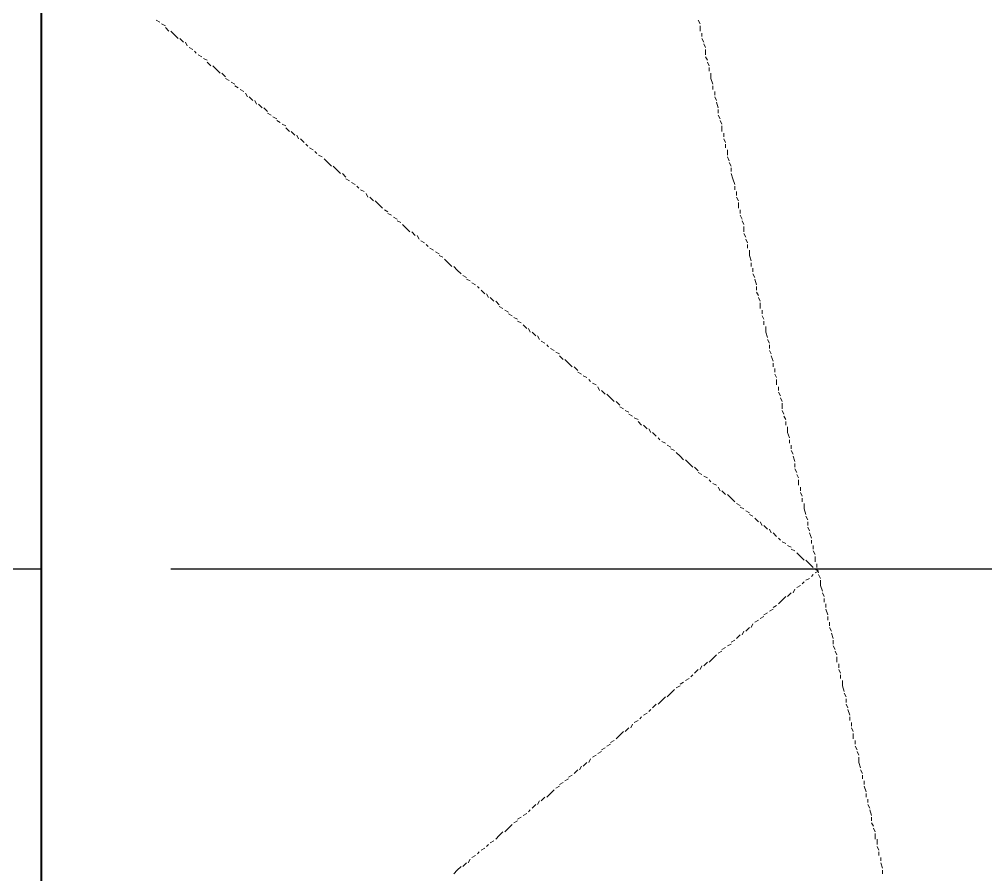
# Model space of a CAD drawing. Extents: x 8 to 21351, y 0 to 420.
# Drawn here: x 15871.75 to 15882.96, y 229.77 to 239.7 of the extents above; entities that cross this region are included whole.
import ezdxf

# ---------------------------------------------------------------- set-up
doc = ezdxf.new("R2010")
doc.units = 0

msp = doc.modelspace()

# ---------------------------------------------------------------- linework, layer by layer
at = {"color": 7, "lineweight": 40}
msp.add_line((15872.002, 262.065), (15872.002, 174.561), dxfattribs=at)
at = {"lineweight": 25}
for p, q in [((15872.002, 245.914), (15872.002, 225.912)), ((15872.002, 233.32), (15871.007, 233.32)), ((15893.508, 233.32), (15873.505, 233.32))]:
    msp.add_line(p, q, dxfattribs=at)
at = {"color": 7, "lineweight": 5}
for p, q in [((15872.002, 239.649), (15872.002, 239.691)), ((15872.002, 239.585), (15872.002, 239.628)), ((15873.336, 239.691), (15873.378, 239.67)), ((15873.399, 239.649), (15873.442, 239.628)), ((15879.643, 239.649), (15879.622, 239.691)), ((15879.643, 239.564), (15879.643, 239.628)), ((15872.002, 239.501), (15872.002, 239.564)), ((15873.442, 239.607), (15873.484, 239.564)), ((15873.505, 239.564), (15873.547, 239.522)), ((15873.547, 239.522), (15873.59, 239.48)), ((15879.665, 239.501), (15879.665, 239.543)), ((15872.002, 239.437), (15872.002, 239.48)), ((15872.002, 239.374), (15872.002, 239.416)), ((15873.611, 239.48), (15873.653, 239.437)), ((15873.674, 239.437), (15873.696, 239.395)), ((15879.686, 239.437), (15879.665, 239.48)), ((15879.707, 239.374), (15879.686, 239.416)), ((15872.002, 239.289), (15872.002, 239.353)), ((15873.717, 239.374), (15873.759, 239.353)), ((15873.78, 239.332), (15873.801, 239.31)), ((15873.823, 239.289), (15873.865, 239.268)), ((15879.707, 239.289), (15879.707, 239.353)), ((15872.002, 239.226), (15872.002, 239.268)), ((15872.002, 239.162), (15872.002, 239.204)), ((15873.886, 239.247), (15873.928, 239.226)), ((15873.928, 239.204), (15873.971, 239.162)), ((15879.728, 239.226), (15879.707, 239.268)), ((15879.749, 239.162), (15879.728, 239.204)), ((15872.002, 239.077), (15872.002, 239.141)), ((15872.002, 239.014), (15872.002, 239.077)), ((15873.992, 239.162), (15874.034, 239.12)), ((15874.034, 239.12), (15874.077, 239.077)), ((15874.098, 239.077), (15874.14, 239.035)), ((15879.749, 239.099), (15879.749, 239.141)), ((15879.77, 239.014), (15879.77, 239.077)), ((15872.002, 238.95), (15872.002, 238.993)), ((15874.14, 239.014), (15874.182, 238.993)), ((15874.204, 238.972), (15874.246, 238.95)), ((15879.792, 238.95), (15879.77, 239.014)), ((15872.002, 238.887), (15872.002, 238.929)), ((15872.002, 238.802), (15872.002, 238.866)), ((15874.246, 238.929), (15874.288, 238.908)), ((15874.309, 238.887), (15874.352, 238.866)), ((15874.373, 238.845), (15874.394, 238.802)), ((15879.792, 238.887), (15879.792, 238.929)), ((15879.813, 238.823), (15879.813, 238.866)), ((15872.002, 238.739), (15872.002, 238.781)), ((15874.415, 238.802), (15874.458, 238.76)), ((15874.479, 238.76), (15874.5, 238.718)), ((15879.834, 238.76), (15879.813, 238.802)), ((15879.855, 238.675), (15879.834, 238.739)), ((15872.002, 238.675), (15872.002, 238.718)), ((15872.002, 238.591), (15872.002, 238.654)), ((15874.521, 238.718), (15874.563, 238.675)), ((15874.585, 238.675), (15874.627, 238.633)), ((15879.855, 238.612), (15879.855, 238.654)), ((15872.002, 238.527), (15872.002, 238.57)), ((15872.002, 238.464), (15872.002, 238.506)), ((15874.627, 238.612), (15874.669, 238.591)), ((15874.69, 238.57), (15874.733, 238.548)), ((15874.733, 238.527), (15874.775, 238.506)), ((15879.876, 238.548), (15879.855, 238.591)), ((15879.897, 238.485), (15879.876, 238.527)), ((15872.002, 238.379), (15872.002, 238.442)), ((15874.796, 238.485), (15874.839, 238.464)), ((15874.839, 238.442), (15874.881, 238.4)), ((15874.902, 238.4), (15874.944, 238.358)), ((15879.897, 238.4), (15879.897, 238.464)), ((15872.002, 238.315), (15872.002, 238.358)), ((15872.002, 238.252), (15872.002, 238.294)), ((15874.966, 238.358), (15874.987, 238.315)), ((15875.008, 238.315), (15875.05, 238.273)), ((15879.919, 238.337), (15879.919, 238.379)), ((15879.94, 238.273), (15879.919, 238.315)), ((15872.002, 238.167), (15872.002, 238.231)), ((15872.002, 238.104), (15872.002, 238.167)), ((15875.071, 238.252), (15875.093, 238.231)), ((15875.114, 238.21), (15875.156, 238.188)), ((15875.177, 238.167), (15875.198, 238.146)), ((15879.94, 238.21), (15879.94, 238.252)), ((15879.961, 238.125), (15879.961, 238.188)), ((15872.002, 238.04), (15872.002, 238.083)), ((15875.22, 238.125), (15875.262, 238.104)), ((15875.283, 238.083), (15875.325, 238.04)), ((15879.982, 238.061), (15879.961, 238.104)), ((15872.002, 237.977), (15872.002, 238.019)), ((15872.002, 237.892), (15872.002, 237.956)), ((15875.325, 238.04), (15875.368, 237.998)), ((15875.389, 237.998), (15875.431, 237.956)), ((15875.431, 237.956), (15875.474, 237.913)), ((15880.003, 237.998), (15879.982, 238.04)), ((15880.003, 237.935), (15880.003, 237.977)), ((15872.002, 237.829), (15872.002, 237.871)), ((15875.495, 237.913), (15875.537, 237.871)), ((15875.537, 237.85), (15875.579, 237.829)), ((15880.024, 237.85), (15880.003, 237.913)), ((15880.046, 237.786), (15880.024, 237.85)), ((15872.002, 237.765), (15872.002, 237.808)), ((15872.002, 237.68), (15872.002, 237.744)), ((15875.601, 237.808), (15875.643, 237.786)), ((15875.664, 237.765), (15875.685, 237.744)), ((15875.706, 237.723), (15875.749, 237.702)), ((15880.046, 237.723), (15880.046, 237.765)), ((15872.002, 237.617), (15872.002, 237.659)), ((15875.77, 237.68), (15875.791, 237.638)), ((15875.812, 237.638), (15875.855, 237.596)), ((15880.067, 237.659), (15880.067, 237.702)), ((15880.088, 237.596), (15880.067, 237.638)), ((15872.002, 237.554), (15872.002, 237.596)), ((15872.002, 237.469), (15872.002, 237.532)), ((15875.876, 237.596), (15875.918, 237.554)), ((15875.918, 237.554), (15875.96, 237.511)), ((15880.088, 237.511), (15880.088, 237.575)), ((15872.002, 237.405), (15872.002, 237.448)), ((15872.002, 237.342), (15872.002, 237.384)), ((15875.982, 237.49), (15876.024, 237.469)), ((15876.024, 237.448), (15876.066, 237.427)), ((15876.087, 237.405), (15876.13, 237.384)), ((15880.109, 237.448), (15880.109, 237.49)), ((15880.13, 237.384), (15880.109, 237.427)), ((15872.002, 237.257), (15872.002, 237.321)), ((15876.13, 237.363), (15876.172, 237.342)), ((15876.193, 237.321), (15876.236, 237.278)), ((15876.236, 237.278), (15876.278, 237.236)), ((15880.151, 237.321), (15880.13, 237.363)), ((15880.151, 237.236), (15880.151, 237.299)), ((15872.002, 237.194), (15872.002, 237.257)), ((15872.002, 237.13), (15872.002, 237.173)), ((15876.299, 237.236), (15876.341, 237.194)), ((15876.363, 237.194), (15876.384, 237.151)), ((15880.173, 237.173), (15880.151, 237.215)), ((15872.002, 237.067), (15872.002, 237.109)), ((15872.002, 236.982), (15872.002, 237.045)), ((15876.405, 237.13), (15876.447, 237.109)), ((15876.468, 237.088), (15876.49, 237.067)), ((15876.511, 237.045), (15876.553, 237.024)), ((15880.194, 237.109), (15880.173, 237.151)), ((15880.194, 237.045), (15880.194, 237.088)), ((15872.002, 236.918), (15872.002, 236.961)), ((15876.574, 237.003), (15876.617, 236.982)), ((15876.617, 236.961), (15876.659, 236.94)), ((15880.215, 236.961), (15880.215, 237.024)), ((15880.236, 236.897), (15880.215, 236.961)), ((15872.002, 236.855), (15872.002, 236.897)), ((15872.002, 236.77), (15872.002, 236.834)), ((15876.68, 236.918), (15876.722, 236.876)), ((15876.722, 236.876), (15876.765, 236.834)), ((15876.786, 236.834), (15876.828, 236.792)), ((15880.236, 236.834), (15880.236, 236.876)), ((15872.002, 236.707), (15872.002, 236.749)), ((15876.828, 236.792), (15876.871, 236.749)), ((15876.892, 236.728), (15876.934, 236.707)), ((15880.257, 236.77), (15880.257, 236.813)), ((15880.278, 236.707), (15880.257, 236.749)), ((15872.002, 236.643), (15872.002, 236.686)), ((15872.002, 236.559), (15872.002, 236.622)), ((15876.934, 236.686), (15876.976, 236.665)), ((15876.998, 236.643), (15877.04, 236.622)), ((15877.061, 236.601), (15877.082, 236.58)), ((15880.3, 236.622), (15880.278, 236.686)), ((15880.3, 236.559), (15880.3, 236.601)), ((15872.002, 236.495), (15872.002, 236.537)), ((15877.103, 236.559), (15877.146, 236.516)), ((15877.167, 236.516), (15877.188, 236.474)), ((15880.321, 236.495), (15880.3, 236.537)), ((15872.002, 236.432), (15872.002, 236.474)), ((15872.002, 236.347), (15872.002, 236.411)), ((15877.209, 236.474), (15877.252, 236.432)), ((15877.273, 236.432), (15877.315, 236.389)), ((15880.342, 236.432), (15880.321, 236.474)), ((15880.342, 236.347), (15880.342, 236.411)), ((15872.002, 236.284), (15872.002, 236.347)), ((15872.002, 236.22), (15872.002, 236.262)), ((15877.315, 236.368), (15877.357, 236.347)), ((15877.379, 236.326), (15877.421, 236.305)), ((15877.421, 236.284), (15877.463, 236.262)), ((15880.363, 236.284), (15880.363, 236.326)), ((15880.384, 236.22), (15880.363, 236.262)), ((15872.002, 236.156), (15872.002, 236.199)), ((15877.484, 236.241), (15877.527, 236.22)), ((15877.527, 236.199), (15877.569, 236.178)), ((15877.59, 236.156), (15877.633, 236.114)), ((15880.384, 236.156), (15880.384, 236.199)), ((15872.002, 236.072), (15872.002, 236.135)), ((15872.002, 236.008), (15872.002, 236.051)), ((15877.654, 236.114), (15877.675, 236.072)), ((15877.696, 236.072), (15877.738, 236.03)), ((15880.405, 236.072), (15880.405, 236.135)), ((15880.427, 236.008), (15880.405, 236.072)), ((15872.002, 235.945), (15872.002, 235.987)), ((15872.002, 235.86), (15872.002, 235.924)), ((15877.76, 236.03), (15877.781, 235.987)), ((15877.802, 235.966), (15877.844, 235.945)), ((15877.865, 235.924), (15877.887, 235.902)), ((15880.448, 235.945), (15880.427, 235.987)), ((15880.448, 235.881), (15880.448, 235.924)), ((15872.002, 235.797), (15872.002, 235.839)), ((15877.908, 235.881), (15877.95, 235.86)), ((15877.971, 235.839), (15878.014, 235.818)), ((15880.469, 235.818), (15880.448, 235.86)), ((15872.002, 235.733), (15872.002, 235.775)), ((15872.002, 235.649), (15872.002, 235.712)), ((15878.014, 235.797), (15878.056, 235.754)), ((15878.077, 235.754), (15878.119, 235.712)), ((15878.119, 235.712), (15878.162, 235.67)), ((15880.49, 235.733), (15880.469, 235.797)), ((15880.49, 235.67), (15880.49, 235.712)), ((15872.002, 235.585), (15872.002, 235.627)), ((15878.183, 235.67), (15878.225, 235.627)), ((15878.225, 235.606), (15878.268, 235.585)), ((15880.511, 235.606), (15880.511, 235.649)), ((15872.002, 235.522), (15872.002, 235.564)), ((15872.002, 235.437), (15872.002, 235.5)), ((15878.289, 235.564), (15878.331, 235.543)), ((15878.352, 235.522), (15878.373, 235.5)), ((15878.395, 235.479), (15878.437, 235.458)), ((15880.532, 235.543), (15880.511, 235.585)), ((15880.532, 235.458), (15880.532, 235.522)), ((15872.002, 235.373), (15872.002, 235.437)), ((15878.458, 235.437), (15878.479, 235.394)), ((15878.5, 235.394), (15878.543, 235.352)), ((15880.554, 235.394), (15880.554, 235.437)), ((15880.575, 235.331), (15880.554, 235.373)), ((15872.002, 235.31), (15872.002, 235.352)), ((15872.002, 235.246), (15872.002, 235.289)), ((15878.564, 235.352), (15878.606, 235.31)), ((15878.606, 235.31), (15878.649, 235.268)), ((15878.67, 235.268), (15878.712, 235.225)), ((15880.596, 235.268), (15880.575, 235.31)), ((15872.002, 235.162), (15872.002, 235.225)), ((15872.002, 235.098), (15872.002, 235.141)), ((15878.712, 235.204), (15878.754, 235.183)), ((15878.776, 235.162), (15878.818, 235.141)), ((15880.596, 235.183), (15880.596, 235.246)), ((15880.617, 235.119), (15880.596, 235.162)), ((15872.002, 235.035), (15872.002, 235.077)), ((15878.818, 235.119), (15878.86, 235.098)), ((15878.881, 235.077), (15878.924, 235.056)), ((15878.924, 235.035), (15878.966, 234.992)), ((15880.638, 235.056), (15880.617, 235.098)), ((15880.638, 234.992), (15880.638, 235.035)), ((15872.002, 234.95), (15872.002, 235.013)), ((15872.002, 234.887), (15872.002, 234.929)), ((15878.987, 234.992), (15879.03, 234.95)), ((15879.051, 234.95), (15879.072, 234.908)), ((15880.659, 234.908), (15880.659, 234.971)), ((15872.002, 234.823), (15872.002, 234.865)), ((15879.093, 234.908), (15879.135, 234.865)), ((15879.157, 234.844), (15879.178, 234.823)), ((15880.681, 234.844), (15880.659, 234.908)), ((15880.681, 234.781), (15880.681, 234.823)), ((15872.002, 234.738), (15872.002, 234.802)), ((15872.002, 234.675), (15872.002, 234.717)), ((15879.199, 234.802), (15879.241, 234.781)), ((15879.262, 234.759), (15879.305, 234.738)), ((15879.305, 234.717), (15879.347, 234.696)), ((15880.702, 234.717), (15880.702, 234.759)), ((15880.723, 234.654), (15880.702, 234.696)), ((15872.002, 234.611), (15872.002, 234.654)), ((15872.002, 234.527), (15872.002, 234.59)), ((15879.368, 234.675), (15879.411, 234.632)), ((15879.411, 234.632), (15879.453, 234.59)), ((15879.474, 234.59), (15879.516, 234.548)), ((15880.744, 234.569), (15880.723, 234.632)), ((15872.002, 234.463), (15872.002, 234.527)), ((15879.516, 234.548), (15879.559, 234.506)), ((15879.58, 234.506), (15879.622, 234.463)), ((15880.744, 234.506), (15880.744, 234.548)), ((15880.765, 234.442), (15880.744, 234.484)), ((15872.002, 234.4), (15872.002, 234.442)), ((15872.002, 234.336), (15872.002, 234.379)), ((15879.622, 234.442), (15879.665, 234.421)), ((15879.686, 234.4), (15879.728, 234.379)), ((15879.749, 234.357), (15879.77, 234.336)), ((15880.786, 234.379), (15880.765, 234.421)), ((15880.786, 234.294), (15880.786, 234.357)), ((15872.002, 234.251), (15872.002, 234.315)), ((15879.792, 234.315), (15879.834, 234.294)), ((15879.855, 234.273), (15879.876, 234.23)), ((15880.808, 234.23), (15880.808, 234.273)), ((15872.002, 234.188), (15872.002, 234.23)), ((15872.002, 234.125), (15872.002, 234.167)), ((15879.897, 234.23), (15879.94, 234.188)), ((15879.961, 234.188), (15880.003, 234.146)), ((15880.003, 234.146), (15880.046, 234.103)), ((15880.829, 234.167), (15880.808, 234.209)), ((15880.829, 234.103), (15880.829, 234.146)), ((15872.002, 234.04), (15872.002, 234.103)), ((15872.002, 233.976), (15872.002, 234.019)), ((15880.067, 234.082), (15880.109, 234.061)), ((15880.109, 234.04), (15880.151, 234.019)), ((15880.85, 234.019), (15880.85, 234.082)), ((15880.871, 233.955), (15880.85, 234.019)), ((15872.002, 233.913), (15872.002, 233.955)), ((15880.173, 233.998), (15880.215, 233.976)), ((15880.215, 233.955), (15880.257, 233.934)), ((15880.278, 233.913), (15880.321, 233.87)), ((15880.892, 233.892), (15880.871, 233.934)), ((15872.002, 233.828), (15872.002, 233.892)), ((15872.002, 233.765), (15872.002, 233.807)), ((15880.342, 233.87), (15880.363, 233.828)), ((15880.384, 233.828), (15880.427, 233.786)), ((15880.892, 233.828), (15880.892, 233.87)), ((15880.913, 233.765), (15880.892, 233.807)), ((15872.002, 233.701), (15872.002, 233.744)), ((15880.448, 233.786), (15880.469, 233.744)), ((15880.49, 233.744), (15880.532, 233.701)), ((15880.935, 233.68), (15880.913, 233.744)), ((15872.002, 233.617), (15872.002, 233.68)), ((15872.002, 233.553), (15872.002, 233.617)), ((15880.554, 233.68), (15880.575, 233.659)), ((15880.596, 233.638), (15880.638, 233.617)), ((15880.659, 233.595), (15880.702, 233.574)), ((15880.935, 233.617), (15880.935, 233.659)), ((15880.956, 233.553), (15880.956, 233.595)), ((15872.002, 233.489), (15872.002, 233.532)), ((15872.002, 233.426), (15872.002, 233.468)), ((15880.702, 233.553), (15880.744, 233.532)), ((15880.765, 233.511), (15880.808, 233.468)), ((15880.808, 233.468), (15880.85, 233.426)), ((15880.977, 233.489), (15880.956, 233.532)), ((15880.977, 233.405), (15880.977, 233.468)), ((15872.002, 233.341), (15872.002, 233.405)), ((15880.871, 233.426), (15880.913, 233.384)), ((15880.913, 233.384), (15880.956, 233.341)), ((15880.998, 233.341), (15880.998, 233.384)), ((15872.002, 233.278), (15872.002, 233.32)), ((15872.002, 233.214), (15872.002, 233.257)), ((15880.956, 233.257), (15880.935, 233.236)), ((15880.977, 233.32), (15881.019, 233.299)), ((15881.019, 233.299), (15880.977, 233.278)), ((15881.019, 233.278), (15880.998, 233.32)), ((15881.04, 233.214), (15881.019, 233.257)), ((15872.002, 233.13), (15872.002, 233.193)), ((15880.808, 233.13), (15880.765, 233.108)), ((15880.85, 233.172), (15880.829, 233.151)), ((15880.913, 233.214), (15880.871, 233.193)), ((15881.04, 233.13), (15881.04, 233.193)), ((15881.062, 233.066), (15881.04, 233.13)), ((15872.002, 233.066), (15872.002, 233.108)), ((15872.002, 233.003), (15872.002, 233.045)), ((15880.702, 233.045), (15880.659, 233.003)), ((15880.744, 233.087), (15880.723, 233.045)), ((15881.083, 233.003), (15881.062, 233.045)), ((15872.002, 232.918), (15872.002, 232.982)), ((15880.596, 232.96), (15880.554, 232.918)), ((15880.638, 233.003), (15880.596, 232.96)), ((15881.083, 232.939), (15881.083, 232.982)), ((15881.104, 232.876), (15881.104, 232.918)), ((15872.002, 232.855), (15872.002, 232.897)), ((15872.002, 232.791), (15872.002, 232.833)), ((15880.427, 232.812), (15880.384, 232.791)), ((15880.49, 232.855), (15880.448, 232.833)), ((15880.532, 232.897), (15880.49, 232.876)), ((15881.125, 232.791), (15881.104, 232.855)), ((15872.002, 232.727), (15872.002, 232.77)), ((15872.002, 232.643), (15872.002, 232.706)), ((15880.257, 232.685), (15880.236, 232.643)), ((15880.321, 232.727), (15880.278, 232.706)), ((15880.384, 232.77), (15880.342, 232.749)), ((15881.125, 232.727), (15881.125, 232.77)), ((15881.146, 232.664), (15881.146, 232.706)), ((15872.002, 232.579), (15872.002, 232.622)), ((15880.151, 232.601), (15880.13, 232.558)), ((15880.215, 232.643), (15880.173, 232.601)), ((15881.167, 232.601), (15881.146, 232.643)), ((15881.189, 232.516), (15881.167, 232.579)), ((15872.002, 232.516), (15872.002, 232.558)), ((15872.002, 232.431), (15872.002, 232.495)), ((15880.003, 232.452), (15879.961, 232.431)), ((15880.046, 232.495), (15880.003, 232.474)), ((15880.109, 232.558), (15880.067, 232.516)), ((15881.189, 232.452), (15881.189, 232.495)), ((15872.002, 232.368), (15872.002, 232.41)), ((15872.002, 232.304), (15872.002, 232.346)), ((15879.897, 232.368), (15879.855, 232.346)), ((15879.94, 232.41), (15879.897, 232.389)), ((15881.21, 232.389), (15881.189, 232.431)), ((15881.231, 232.325), (15881.21, 232.368)), ((15872.002, 232.22), (15872.002, 232.283)), ((15879.728, 232.241), (15879.686, 232.198)), ((15879.792, 232.283), (15879.749, 232.241)), ((15879.834, 232.325), (15879.792, 232.283)), ((15881.231, 232.241), (15881.231, 232.304)), ((15872.002, 232.156), (15872.002, 232.198)), ((15872.002, 232.093), (15872.002, 232.135)), ((15879.622, 232.156), (15879.58, 232.114)), ((15879.665, 232.198), (15879.643, 232.156)), ((15881.252, 232.177), (15881.252, 232.22)), ((15881.273, 232.114), (15881.252, 232.156)), ((15872.002, 232.008), (15872.002, 232.071)), ((15879.453, 232.008), (15879.411, 231.987)), ((15879.516, 232.05), (15879.474, 232.029)), ((15879.559, 232.093), (15879.538, 232.071)), ((15881.273, 232.05), (15881.273, 232.093)), ((15881.294, 231.965), (15881.294, 232.029)), ((15872.002, 231.944), (15872.002, 231.987)), ((15872.002, 231.881), (15872.002, 231.923)), ((15879.347, 231.923), (15879.305, 231.881)), ((15879.411, 231.965), (15879.368, 231.944)), ((15881.316, 231.902), (15881.294, 231.965)), ((15872.002, 231.817), (15872.002, 231.86)), ((15872.002, 231.733), (15872.002, 231.796)), ((15879.199, 231.796), (15879.157, 231.754)), ((15879.241, 231.839), (15879.199, 231.796)), ((15879.305, 231.881), (15879.262, 231.839)), ((15881.337, 231.839), (15881.316, 231.881)), ((15881.337, 231.775), (15881.337, 231.817)), ((15872.002, 231.669), (15872.002, 231.711)), ((15879.072, 231.69), (15879.051, 231.669)), ((15879.135, 231.754), (15879.093, 231.711)), ((15881.358, 231.711), (15881.337, 231.754)), ((15881.379, 231.627), (15881.358, 231.69)), ((15872.002, 231.606), (15872.002, 231.648)), ((15872.002, 231.521), (15872.002, 231.584)), ((15878.924, 231.563), (15878.881, 231.542)), ((15878.966, 231.606), (15878.945, 231.584)), ((15879.03, 231.648), (15878.987, 231.627)), ((15881.379, 231.563), (15881.379, 231.606)), ((15872.002, 231.458), (15872.002, 231.5)), ((15878.818, 231.479), (15878.776, 231.436)), ((15878.86, 231.521), (15878.839, 231.479)), ((15881.4, 231.5), (15881.4, 231.542)), ((15881.421, 231.436), (15881.4, 231.479)), ((15872.002, 231.394), (15872.002, 231.436)), ((15872.002, 231.309), (15872.002, 231.373)), ((15878.649, 231.331), (15878.606, 231.309)), ((15878.712, 231.394), (15878.67, 231.352)), ((15878.754, 231.436), (15878.712, 231.394)), ((15881.421, 231.352), (15881.421, 231.415)), ((15881.443, 231.288), (15881.443, 231.331)), ((15872.002, 231.246), (15872.002, 231.288)), ((15872.002, 231.182), (15872.002, 231.225)), ((15878.543, 231.246), (15878.5, 231.225)), ((15878.606, 231.288), (15878.564, 231.267)), ((15881.464, 231.225), (15881.443, 231.267)), ((15872.002, 231.098), (15872.002, 231.161)), ((15878.373, 231.119), (15878.352, 231.077)), ((15878.437, 231.161), (15878.395, 231.14)), ((15878.5, 231.203), (15878.458, 231.182)), ((15881.485, 231.161), (15881.464, 231.203)), ((15881.485, 231.077), (15881.485, 231.14)), ((15872.002, 231.034), (15872.002, 231.077)), ((15872.002, 230.971), (15872.002, 231.013)), ((15878.225, 230.992), (15878.183, 230.95)), ((15878.268, 231.034), (15878.246, 230.992)), ((15878.331, 231.077), (15878.289, 231.034)), ((15881.506, 231.013), (15881.485, 231.077)), ((15881.527, 230.95), (15881.506, 230.992)), ((15872.002, 230.907), (15872.002, 230.95)), ((15872.002, 230.822), (15872.002, 230.886)), ((15878.119, 230.886), (15878.077, 230.865)), ((15878.162, 230.928), (15878.119, 230.907)), ((15881.527, 230.886), (15881.527, 230.928)), ((15872.002, 230.759), (15872.002, 230.801)), ((15878.014, 230.801), (15877.971, 230.78)), ((15878.056, 230.844), (15878.014, 230.822)), ((15881.548, 230.822), (15881.548, 230.865)), ((15881.57, 230.738), (15881.548, 230.801)), ((15872.002, 230.696), (15872.002, 230.738)), ((15872.002, 230.611), (15872.002, 230.674)), ((15877.844, 230.674), (15877.802, 230.632)), ((15877.908, 230.717), (15877.865, 230.674)), ((15877.95, 230.759), (15877.908, 230.717)), ((15881.57, 230.674), (15881.57, 230.717)), ((15872.002, 230.547), (15872.002, 230.59)), ((15877.738, 230.59), (15877.696, 230.547)), ((15877.781, 230.632), (15877.76, 230.59)), ((15881.591, 230.611), (15881.591, 230.653)), ((15881.612, 230.547), (15881.591, 230.59)), ((15872.002, 230.484), (15872.002, 230.526)), ((15872.002, 230.399), (15872.002, 230.463)), ((15877.569, 230.441), (15877.527, 230.42)), ((15877.633, 230.484), (15877.59, 230.463)), ((15877.675, 230.526), (15877.654, 230.505)), ((15881.633, 230.463), (15881.612, 230.526)), ((15881.633, 230.399), (15881.633, 230.441)), ((15872.002, 230.336), (15872.002, 230.378)), ((15877.463, 230.357), (15877.421, 230.315)), ((15877.527, 230.399), (15877.484, 230.378)), ((15881.654, 230.336), (15881.633, 230.378)), ((15872.002, 230.272), (15872.002, 230.315)), ((15872.002, 230.188), (15872.002, 230.251)), ((15877.315, 230.23), (15877.273, 230.188)), ((15877.357, 230.272), (15877.315, 230.23)), ((15877.421, 230.315), (15877.379, 230.272)), ((15881.675, 230.272), (15881.654, 230.315)), ((15881.675, 230.188), (15881.675, 230.251)), ((15872.002, 230.124), (15872.002, 230.166)), ((15872.002, 230.06), (15872.002, 230.103)), ((15877.188, 230.124), (15877.167, 230.103)), ((15877.252, 230.166), (15877.209, 230.145)), ((15881.697, 230.124), (15881.697, 230.188)), ((15881.718, 230.06), (15881.697, 230.103)), ((15872.002, 229.997), (15872.002, 230.039)), ((15877.04, 229.997), (15876.998, 229.976)), ((15877.082, 230.039), (15877.061, 230.018)), ((15877.146, 230.082), (15877.103, 230.06)), ((15881.718, 229.997), (15881.718, 230.039)), ((15872.002, 229.912), (15872.002, 229.976)), ((15872.002, 229.849), (15872.002, 229.891)), ((15876.934, 229.912), (15876.892, 229.87)), ((15876.976, 229.955), (15876.955, 229.912)), ((15881.739, 229.934), (15881.739, 229.976)), ((15881.76, 229.849), (15881.739, 229.912)), ((15872.002, 229.785), (15872.002, 229.828)), ((15876.828, 229.828), (15876.786, 229.785)), ((15876.871, 229.87), (15876.828, 229.828)), ((15881.76, 229.785), (15881.76, 229.828))]:
    msp.add_line(p, q, dxfattribs=at)

doc.saveas('drawing.dxf')
